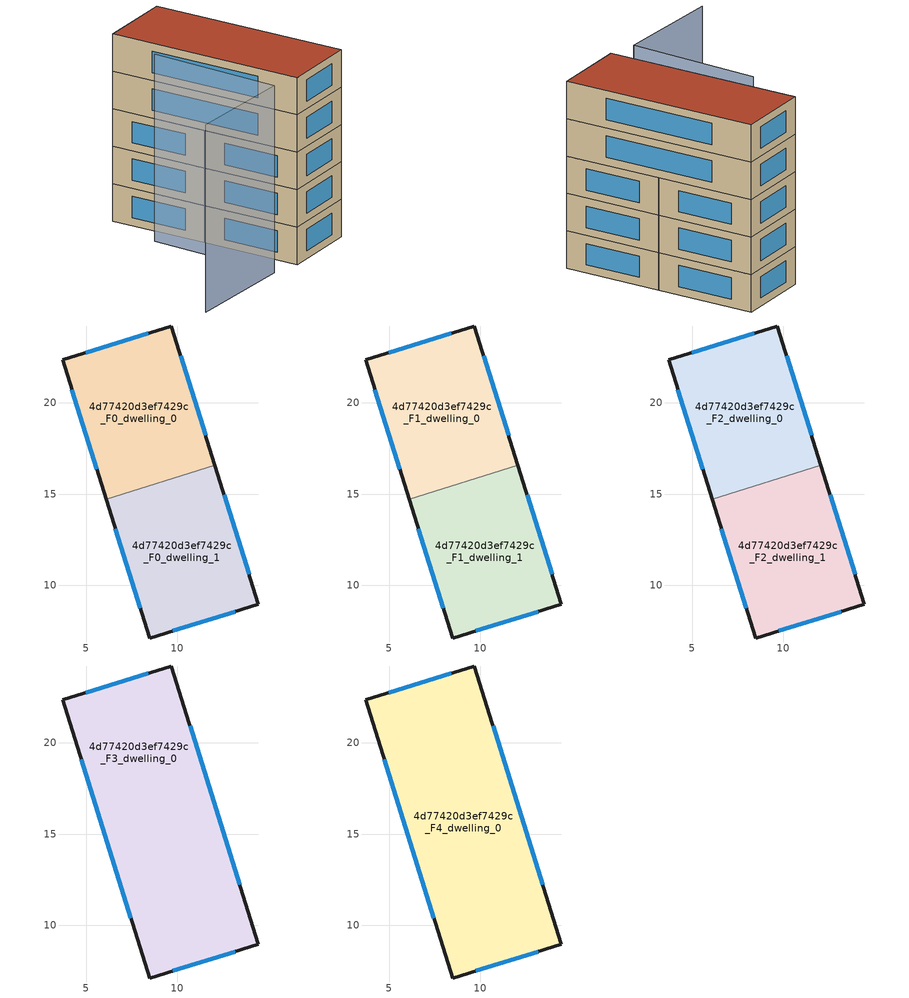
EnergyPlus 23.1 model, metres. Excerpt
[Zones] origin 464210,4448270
4d77420d3ef7429c_F0_dwelling_0
 floor ground (EU_floor_Construction): 9.67,24.21 12.05,16.6 6.09,14.73 3.71,22.36 z0
 wall outside (EU_wall_Construction): 12.05,16.6 9.67,24.21 3.71,22.36 6.09,14.73 z0:3
 wall to 4d77420d3ef7429c_F0_dwelling_1 (EU_wall_Construction): 6.09,14.73 12.05,16.6 z0:3
 window (EU_Window_Construction): 4.22,20.72 5.58,16.37 / 8.39,23.82 4.98,22.75 / 11.54,18.23 10.18,22.58 z0.64:2.36
4d77420d3ef7429c_F0_dwelling_1
 floor ground (EU_floor_Construction): 12.05,16.6 14.44,8.96 8.47,7.12 6.09,14.73 z0
 wall outside (EU_wall_Construction): 6.09,14.73 8.47,7.12 14.44,8.96 12.05,16.6 z0:3
 window (EU_Window_Construction): 13.93,10.6 12.56,14.96 / 9.75,7.51 13.16,8.57 / 6.6,13.1 7.96,8.75 z0.64:2.36
4d77420d3ef7429c_F1_dwelling_0
 floor to 4d77420d3ef7429c_F0_dwelling_0 (EU_floor_Construction): 9.67,24.21 12.05,16.6 6.09,14.73 3.7,22.36 z3
 wall outside (EU_wall_Construction): 12.05,16.6 9.67,24.21 3.71,22.36 6.09,14.73 z3:6
 wall to 4d77420d3ef7429c_F1_dwelling_1 (EU_wall_Construction): 6.09,14.73 12.05,16.6 z3:6
 window (EU_Window_Construction): 4.22,20.72 5.58,16.37 / 8.39,23.82 4.98,22.75 / 11.54,18.23 10.18,22.58 z3.64:5.36
4d77420d3ef7429c_F1_dwelling_1
 floor to 4d77420d3ef7429c_F0_dwelling_1 (EU_floor_Construction): 12.05,16.6 14.44,8.96 8.47,7.12 6.09,14.73 z3
 wall outside (EU_wall_Construction): 6.09,14.73 8.47,7.12 14.44,8.96 12.05,16.6 z3:6
 window (EU_Window_Construction): 13.93,10.6 12.56,14.96 / 9.75,7.51 13.16,8.57 / 6.6,13.1 7.96,8.75 z3.64:5.36
4d77420d3ef7429c_F2_dwelling_0
 floor to 4d77420d3ef7429c_F1_dwelling_0 (EU_floor_Construction): 9.67,24.21 12.05,16.6 6.09,14.73 3.7,22.36 z6
 wall outside (EU_wall_Construction): 12.05,16.6 9.67,24.21 3.71,22.36 6.09,14.73 z6:9
 wall to 4d77420d3ef7429c_F2_dwelling_1 (EU_wall_Construction): 6.09,14.73 12.05,16.6 z6:9
 window (EU_Window_Construction): 4.22,20.72 5.58,16.37 / 8.39,23.82 4.98,22.75 / 11.54,18.23 10.18,22.58 z6.64:8.36
4d77420d3ef7429c_F2_dwelling_1
 floor to 4d77420d3ef7429c_F1_dwelling_1 (EU_floor_Construction): 12.05,16.6 14.44,8.96 8.47,7.12 6.09,14.73 z6
 wall outside (EU_wall_Construction): 6.09,14.73 8.47,7.12 14.44,8.96 12.05,16.6 z6:9
 window (EU_Window_Construction): 13.93,10.6 12.56,14.96 / 9.75,7.51 13.16,8.57 / 6.6,13.1 7.96,8.75 z6.64:8.36
4d77420d3ef7429c_F3_dwelling_0
 floor to 4d77420d3ef7429c_F2_dwelling_0 (EU_floor_Construction): 9.67,24.21 12.05,16.6 6.09,14.73 3.7,22.36 z9
 floor to 4d77420d3ef7429c_F2_dwelling_1 (EU_floor_Construction): 12.05,16.6 14.44,8.96 8.47,7.12 6.09,14.73 z9
 wall outside (EU_wall_Construction): 3.71,22.36 8.47,7.12 14.44,8.96 9.67,24.21 3.71,22.36 z9:12
 window (EU_Window_Construction): 4.73,19.09 7.45,10.38 / 8.39,23.82 4.98,22.75 / 13.42,12.23 10.69,20.95 / 9.75,7.51 13.16,8.57 z9.64:11.36
4d77420d3ef7429c_F4_dwelling_0
 floor to 4d77420d3ef7429c_F3_dwelling_0 (EU_floor_Construction): 9.67,24.21 14.44,8.96 8.47,7.12 3.7,22.36 z12
 wall outside (EU_wall_Construction): 3.71,22.36 8.47,7.12 14.44,8.96 9.67,24.21 3.71,22.36 z12:15
 window (EU_Window_Construction): 4.73,19.09 7.45,10.38 / 8.39,23.82 4.98,22.75 / 13.42,12.23 10.69,20.95 / 9.75,7.51 13.16,8.57 z12.64:14.36
 roof outside (EU_roof_Construction): 14.44,8.96 9.67,24.21 3.71,22.36 8.47,7.12 z15
shading: 3.49,17.38 6.19,7.05 / 6.19,7.05 -2.54,4.77 z0:15
[Building]
EU S2 Campaign: North Axis=0; Terrain=City; Solar Distribution=FullExterior
[Site:Location]
Yerevan-Zvartnots.Intl.AP: Latitude=40.15; Longitude=44.383; Time Zone=4; Elevation=854
[SizingPeriod:WeatherFileDays]
AnnualSizingPeriod: Begin Month=1; Begin Day of Month=1; End Month=12; End Day of Month=31; Day of Week for Start Day=Monday; Use Weather File Daylight Saving Period=No; Use Weather File Rain and Snow Indicators=No
[MATERIAL]
EU_InternalMass_Material: Roughness=MediumRough; Thickness=0.1; Conductivity=1; Density=1800; Specific Heat=900; Thermal Absorptance=0.9; Solar Absorptance=0.7; Visible Absorptance=0.7
[MATERIAL:NOMASS] Roughness=MediumRough; Thermal Absorptance=0.9; Solar Absorptance=0.7; Visible Absorptance=0.7
Name | Thermal Resistance
EU_wall_NoMass | 1.05043
EU_roof_NoMass | 1.45357
EU_floor_NoMass | 0.478065
[WINDOWMATERIAL:SIMPLEGLAZINGSYSTEM]
EU_Window_SimpleGlazing: UFactor=2.5566; Solar Heat Gain Coefficient=0.75; Visible Transmittance=0.75
[CONSTRUCTION]
EU_wall_Construction: EU_wall_NoMass
EU_roof_Construction: EU_roof_NoMass
EU_floor_Construction: EU_floor_NoMass
EU_Window_Construction: EU_Window_SimpleGlazing
EU_InternalMass_Construction: EU_InternalMass_Material
[ZONE] Type=1; Multiplier=1; Ceiling Height=autocalculate; Floor Area=autocalculate; Part of Total Floor Area=Yes
Name | Volume
4d77420d3ef7429c_F0_dwelling_0 | 149.726
4d77420d3ef7429c_F1_dwelling_0; 4d77420d3ef7429c_F2_dwelling_0 | 149.725
4d77420d3ef7429c_F3_dwelling_0 | 299.432
4d77420d3ef7429c_F4_dwelling_0 | 299.431
4d77420d3ef7429c_F0_dwelling_1; 4d77420d3ef7429c_F1_dwelling_1; 4d77420d3ef7429c_F2_dwelling_1 | 149.719
[INTERNALMASS] Construction=EU_InternalMass_Construction
Name | Zone or ZoneList | Surface Area
4d77420d3ef7429c_F0_dwelling_0_EU_InternalMass | 4d77420d3ef7429c_F0_dwelling_0 | 49.9086
4d77420d3ef7429c_F0_dwelling_1_EU_InternalMass | 4d77420d3ef7429c_F0_dwelling_1 | 49.9063
4d77420d3ef7429c_F1_dwelling_0_EU_InternalMass | 4d77420d3ef7429c_F1_dwelling_0 | 49.9086
4d77420d3ef7429c_F1_dwelling_1_EU_InternalMass | 4d77420d3ef7429c_F1_dwelling_1 | 49.9063
4d77420d3ef7429c_F2_dwelling_0_EU_InternalMass | 4d77420d3ef7429c_F2_dwelling_0 | 49.9086
4d77420d3ef7429c_F2_dwelling_1_EU_InternalMass | 4d77420d3ef7429c_F2_dwelling_1 | 49.9063
4d77420d3ef7429c_F3_dwelling_0_EU_InternalMass | 4d77420d3ef7429c_F3_dwelling_0 | 99.8105
4d77420d3ef7429c_F4_dwelling_0_EU_InternalMass | 4d77420d3ef7429c_F4_dwelling_0 | 99.8105
[OTHEREQUIPMENT] Fuel Type=Electricity; Design Level Calculation Method=Watts/Area; Power per Zone Floor Area=1; Fraction Latent=0; Fraction Radiant=0; Fraction Lost=0; Carbon Dioxide Generation Rate=0; EndUse Subcategory=EU_Step8_InternalGains
Name | Zone or ZoneList or Space or SpaceList | Schedule
EU_Step8_InternalGain_4d77420d3ef7429c_F0_dwelling_0_f000 | 4d77420d3ef7429c_F0_dwelling_0 | EU_Step8_GainSchedule_4d77420d3ef7429c_F0_dwelling_0_f000
EU_Step8_InternalGain_4d77420d3ef7429c_F0_dwelling_1_f000 | 4d77420d3ef7429c_F0_dwelling_1 | EU_Step8_GainSchedule_4d77420d3ef7429c_F0_dwelling_1_f000
EU_Step8_InternalGain_4d77420d3ef7429c_F1_dwelling_0_f000 | 4d77420d3ef7429c_F1_dwelling_0 | EU_Step8_GainSchedule_4d77420d3ef7429c_F1_dwelling_0_f000
EU_Step8_InternalGain_4d77420d3ef7429c_F1_dwelling_1_f000 | 4d77420d3ef7429c_F1_dwelling_1 | EU_Step8_GainSchedule_4d77420d3ef7429c_F1_dwelling_1_f000
EU_Step8_InternalGain_4d77420d3ef7429c_F2_dwelling_0_f000 | 4d77420d3ef7429c_F2_dwelling_0 | EU_Step8_GainSchedule_4d77420d3ef7429c_F2_dwelling_0_f000
EU_Step8_InternalGain_4d77420d3ef7429c_F2_dwelling_1_f000 | 4d77420d3ef7429c_F2_dwelling_1 | EU_Step8_GainSchedule_4d77420d3ef7429c_F2_dwelling_1_f000
EU_Step8_InternalGain_4d77420d3ef7429c_F3_dwelling_0_f000 | 4d77420d3ef7429c_F3_dwelling_0 | EU_Step8_GainSchedule_4d77420d3ef7429c_F3_dwelling_0_f000
EU_Step8_InternalGain_4d77420d3ef7429c_F4_dwelling_0_f000 | 4d77420d3ef7429c_F4_dwelling_0 | EU_Step8_GainSchedule_4d77420d3ef7429c_F4_dwelling_0_f000
[ZONEVENTILATION:DESIGNFLOWRATE] Schedule=EU_AlwaysOn; Design Flow Rate Calculation Method=AirChanges/Hour; Air Changes per Hour=0.557805; Ventilation Type=Natural; Fan Pressure Rise=0; Fan Total Efficiency=1; Constant Term Coefficient=1; Temperature Term Coefficient=0; Velocity Term Coefficient=0; Velocity Squared Term Coefficient=0; Minimum Indoor Temperature=-100; Maximum Indoor Temperature=100; Delta Temperature=-100; Minimum Outdoor Temperature=-100; Maximum Outdoor Temperature=100; Maximum Wind Speed=40
Name | Zone or ZoneList or Space or SpaceList
EU_ConstantAir_4d77420d3ef7429c_F0_dwelling_0 | 4d77420d3ef7429c_F0_dwelling_0
EU_ConstantAir_4d77420d3ef7429c_F0_dwelling_1 | 4d77420d3ef7429c_F0_dwelling_1
EU_ConstantAir_4d77420d3ef7429c_F1_dwelling_0 | 4d77420d3ef7429c_F1_dwelling_0
EU_ConstantAir_4d77420d3ef7429c_F1_dwelling_1 | 4d77420d3ef7429c_F1_dwelling_1
EU_ConstantAir_4d77420d3ef7429c_F2_dwelling_0 | 4d77420d3ef7429c_F2_dwelling_0
EU_ConstantAir_4d77420d3ef7429c_F2_dwelling_1 | 4d77420d3ef7429c_F2_dwelling_1
EU_ConstantAir_4d77420d3ef7429c_F3_dwelling_0 | 4d77420d3ef7429c_F3_dwelling_0
EU_ConstantAir_4d77420d3ef7429c_F4_dwelling_0 | 4d77420d3ef7429c_F4_dwelling_0
[HVACTEMPLATE:THERMOSTAT] Constant Heating Setpoint=20; Constant Cooling Setpoint=50
EU_HeatOnly_4d77420d3ef7429c_F0_dwelling_0; EU_HeatOnly_4d77420d3ef7429c_F0_dwelling_1; EU_HeatOnly_4d77420d3ef7429c_F1_dwelling_0; EU_HeatOnly_4d77420d3ef7429c_F1_dwelling_1; EU_HeatOnly_4d77420d3ef7429c_F2_dwelling_0; EU_HeatOnly_4d77420d3ef7429c_F2_dwelling_1; EU_HeatOnly_4d77420d3ef7429c_F3_dwelling_0; EU_HeatOnly_4d77420d3ef7429c_F4_dwelling_0
[HVACTEMPLATE:ZONE:IDEALLOADSAIRSYSTEM] System Availability Schedule=EU_AlwaysOn; Maximum Heating Supply Air Temperature=50; Minimum Cooling Supply Air Temperature=13; Maximum Heating Supply Air Humidity Ratio=0.0156; Minimum Cooling Supply Air Humidity Ratio=0.0077; Heating Limit=NoLimit; Cooling Limit=NoLimit; Heating Availability Schedule=EU_AlwaysOn; Cooling Availability Schedule=EU_CoolingOff; Dehumidification Control Type=ConstantSensibleHeatRatio; Cooling Sensible Heat Ratio=0.7; Dehumidification Setpoint=60; Humidification Control Type=None; Humidification Setpoint=30; Outdoor Air Method=None; Outdoor Air Flow Rate per Person=0.00944; Outdoor Air Flow Rate per Zone Floor Area=0; Outdoor Air Flow Rate per Zone=0; Demand Controlled Ventilation Type=None; Outdoor Air Economizer Type=NoEconomizer; Heat Recovery Type=None; Sensible Heat Recovery Effectiveness=0.7; Latent Heat Recovery Effectiveness=0.65
Name | Template Thermostat
4d77420d3ef7429c_F0_dwelling_0 | EU_HeatOnly_4d77420d3ef7429c_F0_dwelling_0
4d77420d3ef7429c_F0_dwelling_1 | EU_HeatOnly_4d77420d3ef7429c_F0_dwelling_1
4d77420d3ef7429c_F1_dwelling_0 | EU_HeatOnly_4d77420d3ef7429c_F1_dwelling_0
4d77420d3ef7429c_F1_dwelling_1 | EU_HeatOnly_4d77420d3ef7429c_F1_dwelling_1
4d77420d3ef7429c_F2_dwelling_0 | EU_HeatOnly_4d77420d3ef7429c_F2_dwelling_0
4d77420d3ef7429c_F2_dwelling_1 | EU_HeatOnly_4d77420d3ef7429c_F2_dwelling_1
4d77420d3ef7429c_F3_dwelling_0 | EU_HeatOnly_4d77420d3ef7429c_F3_dwelling_0
4d77420d3ef7429c_F4_dwelling_0 | EU_HeatOnly_4d77420d3ef7429c_F4_dwelling_0
[SIZING:ZONE] Zone Cooling Design Supply Air Temperature Input Method=SupplyAirTemperature; Zone Cooling Design Supply Air Temperature=13; Zone Heating Design Supply Air Temperature Input Method=SupplyAirTemperature; Zone Heating Design Supply Air Temperature=50; Zone Cooling Design Supply Air Humidity Ratio=0.008; Zone Heating Design Supply Air Humidity Ratio=0.008; Cooling Design Air Flow Method=DesignDay; Cooling Design Air Flow Rate=0; Cooling Minimum Air Flow per Zone Floor Area=0.000762; Cooling Minimum Air Flow=0; Cooling Minimum Air Flow Fraction=0.2; Heating Design Air Flow Method=DesignDay; Heating Design Air Flow Rate=0; Heating Maximum Air Flow per Zone Floor Area=0.002032; Heating Maximum Air Flow=0.141576; Heating Maximum Air Flow Fraction=0.3; Account for Dedicated Outdoor Air System=No; Dedicated Outdoor Air System Control Strategy=NeutralSupplyAir; Dedicated Outdoor Air Low Setpoint Temperature for Design=autosize; Dedicated Outdoor Air High Setpoint Temperature for Design=autosize; Zone Load Sizing Method=Sensible Load Only No Latent Load; Zone Latent Cooling Design Supply Air Humidity Ratio Input Method=HumidityRatioDifference; Zone Cooling Design Supply Air Humidity Ratio Difference=0.005; Zone Latent Heating Design Supply Air Humidity Ratio Input Method=HumidityRatioDifference; Zone Humidification Design Supply Air Humidity Ratio Difference=0.005
4d77420d3ef7429c_F0_dwelling_0; 4d77420d3ef7429c_F0_dwelling_1; 4d77420d3ef7429c_F1_dwelling_0; 4d77420d3ef7429c_F1_dwelling_1; 4d77420d3ef7429c_F2_dwelling_0; 4d77420d3ef7429c_F2_dwelling_1; 4d77420d3ef7429c_F3_dwelling_0; 4d77420d3ef7429c_F4_dwelling_0
[SCHEDULE:CONSTANT]
Name | Hourly Value
EU_AlwaysOn | 1
EU_CoolingOff | 0
[SCHEDULE:FILE] Column Number=1; Rows to Skip at Top=0; Number of Hours of Data=8760; Column Separator=Comma; Interpolate to Timestep=No; Minutes per Item=60; Adjust Schedule for Daylight Savings=Yes
Name | File
EU_Step8_GainSchedule_4d77420d3ef7429c_F0_dwelling_0_f000 | ../../schedules/4d77420d3ef7429c/4d77420d3ef7429c_F0_dwelling_0_f000_gain.csv
EU_Step8_GainSchedule_4d77420d3ef7429c_F0_dwelling_1_f000 | ../../schedules/4d77420d3ef7429c/4d77420d3ef7429c_F0_dwelling_1_f000_gain.csv
EU_Step8_GainSchedule_4d77420d3ef7429c_F1_dwelling_0_f000 | ../../schedules/4d77420d3ef7429c/4d77420d3ef7429c_F1_dwelling_0_f000_gain.csv
EU_Step8_GainSchedule_4d77420d3ef7429c_F1_dwelling_1_f000 | ../../schedules/4d77420d3ef7429c/4d77420d3ef7429c_F1_dwelling_1_f000_gain.csv
EU_Step8_GainSchedule_4d77420d3ef7429c_F2_dwelling_0_f000 | ../../schedules/4d77420d3ef7429c/4d77420d3ef7429c_F2_dwelling_0_f000_gain.csv
EU_Step8_GainSchedule_4d77420d3ef7429c_F2_dwelling_1_f000 | ../../schedules/4d77420d3ef7429c/4d77420d3ef7429c_F2_dwelling_1_f000_gain.csv
EU_Step8_GainSchedule_4d77420d3ef7429c_F3_dwelling_0_f000 | ../../schedules/4d77420d3ef7429c/4d77420d3ef7429c_F3_dwelling_0_f000_gain.csv
EU_Step8_GainSchedule_4d77420d3ef7429c_F4_dwelling_0_f000 | ../../schedules/4d77420d3ef7429c/4d77420d3ef7429c_F4_dwelling_0_f000_gain.csv
